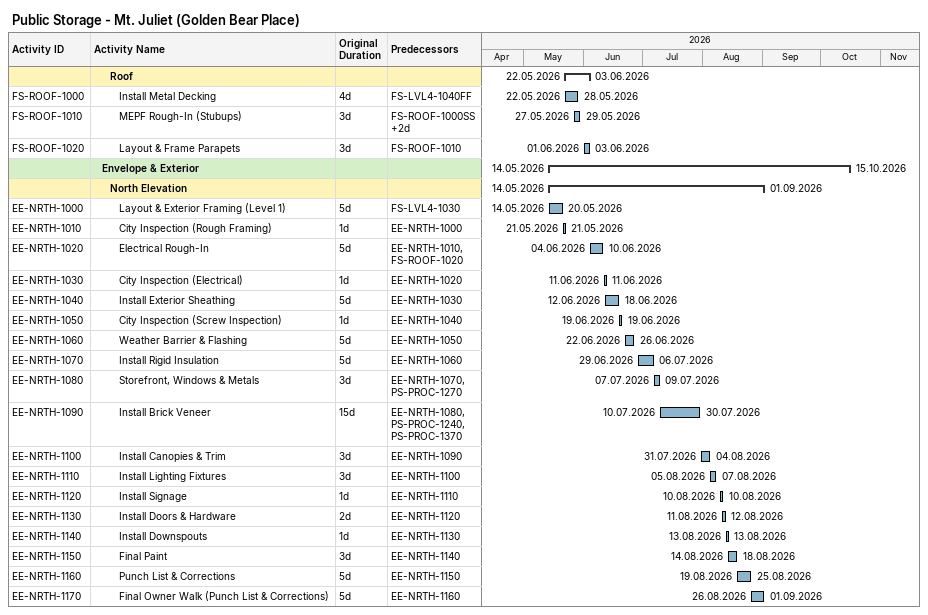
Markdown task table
Public Storage - Mt. Juliet (Golden Bear Place)

| ID | Level | Task | Original duration | Start | Finish | Predecessors |
|---|---|---|---|---|---|---|
|  | 3 | **Roof** |  | 2026-05-22 | 2026-06-03 |  |
| FS-ROOF-1000 | 4 | Install Metal Decking | 4d | 2026-05-22 | 2026-05-28 | FS-LVL4-1040FF |
| FS-ROOF-1010 | 4 | MEPF Rough-In (Stubups) | 3d | 2026-05-27 | 2026-05-29 | FS-ROOF-1000SS+2d |
| FS-ROOF-1020 | 4 | Layout & Frame Parapets | 3d | 2026-06-01 | 2026-06-03 | FS-ROOF-1010 |
|  | 2 | **Envelope & Exterior** |  | 2026-05-14 | 2026-10-15 |  |
|  | 3 | **North Elevation** |  | 2026-05-14 | 2026-09-01 |  |
| EE-NRTH-1000 | 4 | Layout & Exterior Framing (Level 1) | 5d | 2026-05-14 | 2026-05-20 | FS-LVL4-1030 |
| EE-NRTH-1010 | 4 | City Inspection (Rough Framing) | 1d | 2026-05-21 | 2026-05-21 | EE-NRTH-1000 |
| EE-NRTH-1020 | 4 | Electrical Rough-In | 5d | 2026-06-04 | 2026-06-10 | EE-NRTH-1010, FS-ROOF-1020 |
| EE-NRTH-1030 | 4 | City Inspection (Electrical) | 1d | 2026-06-11 | 2026-06-11 | EE-NRTH-1020 |
| EE-NRTH-1040 | 4 | Install Exterior Sheathing | 5d | 2026-06-12 | 2026-06-18 | EE-NRTH-1030 |
| EE-NRTH-1050 | 4 | City Inspection (Screw Inspection) | 1d | 2026-06-19 | 2026-06-19 | EE-NRTH-1040 |
| EE-NRTH-1060 | 4 | Weather Barrier & Flashing | 5d | 2026-06-22 | 2026-06-26 | EE-NRTH-1050 |
| EE-NRTH-1070 | 4 | Install Rigid Insulation | 5d | 2026-06-29 | 2026-07-06 | EE-NRTH-1060 |
| EE-NRTH-1080 | 4 | Storefront, Windows & Metals | 3d | 2026-07-07 | 2026-07-09 | EE-NRTH-1070, PS-PROC-1270 |
| EE-NRTH-1090 | 4 | Install Brick Veneer | 15d | 2026-07-10 | 2026-07-30 | EE-NRTH-1080, PS-PROC-1240, PS-PROC-1370 |
| EE-NRTH-1100 | 4 | Install Canopies & Trim | 3d | 2026-07-31 | 2026-08-04 | EE-NRTH-1090 |
| EE-NRTH-1110 | 4 | Install Lighting Fixtures | 3d | 2026-08-05 | 2026-08-07 | EE-NRTH-1100 |
| EE-NRTH-1120 | 4 | Install Signage | 1d | 2026-08-10 | 2026-08-10 | EE-NRTH-1110 |
| EE-NRTH-1130 | 4 | Install Doors & Hardware | 2d | 2026-08-11 | 2026-08-12 | EE-NRTH-1120 |
| EE-NRTH-1140 | 4 | Install Downspouts | 1d | 2026-08-13 | 2026-08-13 | EE-NRTH-1130 |
| EE-NRTH-1150 | 4 | Final Paint | 3d | 2026-08-14 | 2026-08-18 | EE-NRTH-1140 |
| EE-NRTH-1160 | 4 | Punch List & Corrections | 5d | 2026-08-19 | 2026-08-25 | EE-NRTH-1150 |
| EE-NRTH-1170 | 4 | Final Owner Walk (Punch List & Corrections) | 5d | 2026-08-26 | 2026-09-01 | EE-NRTH-1160 |
